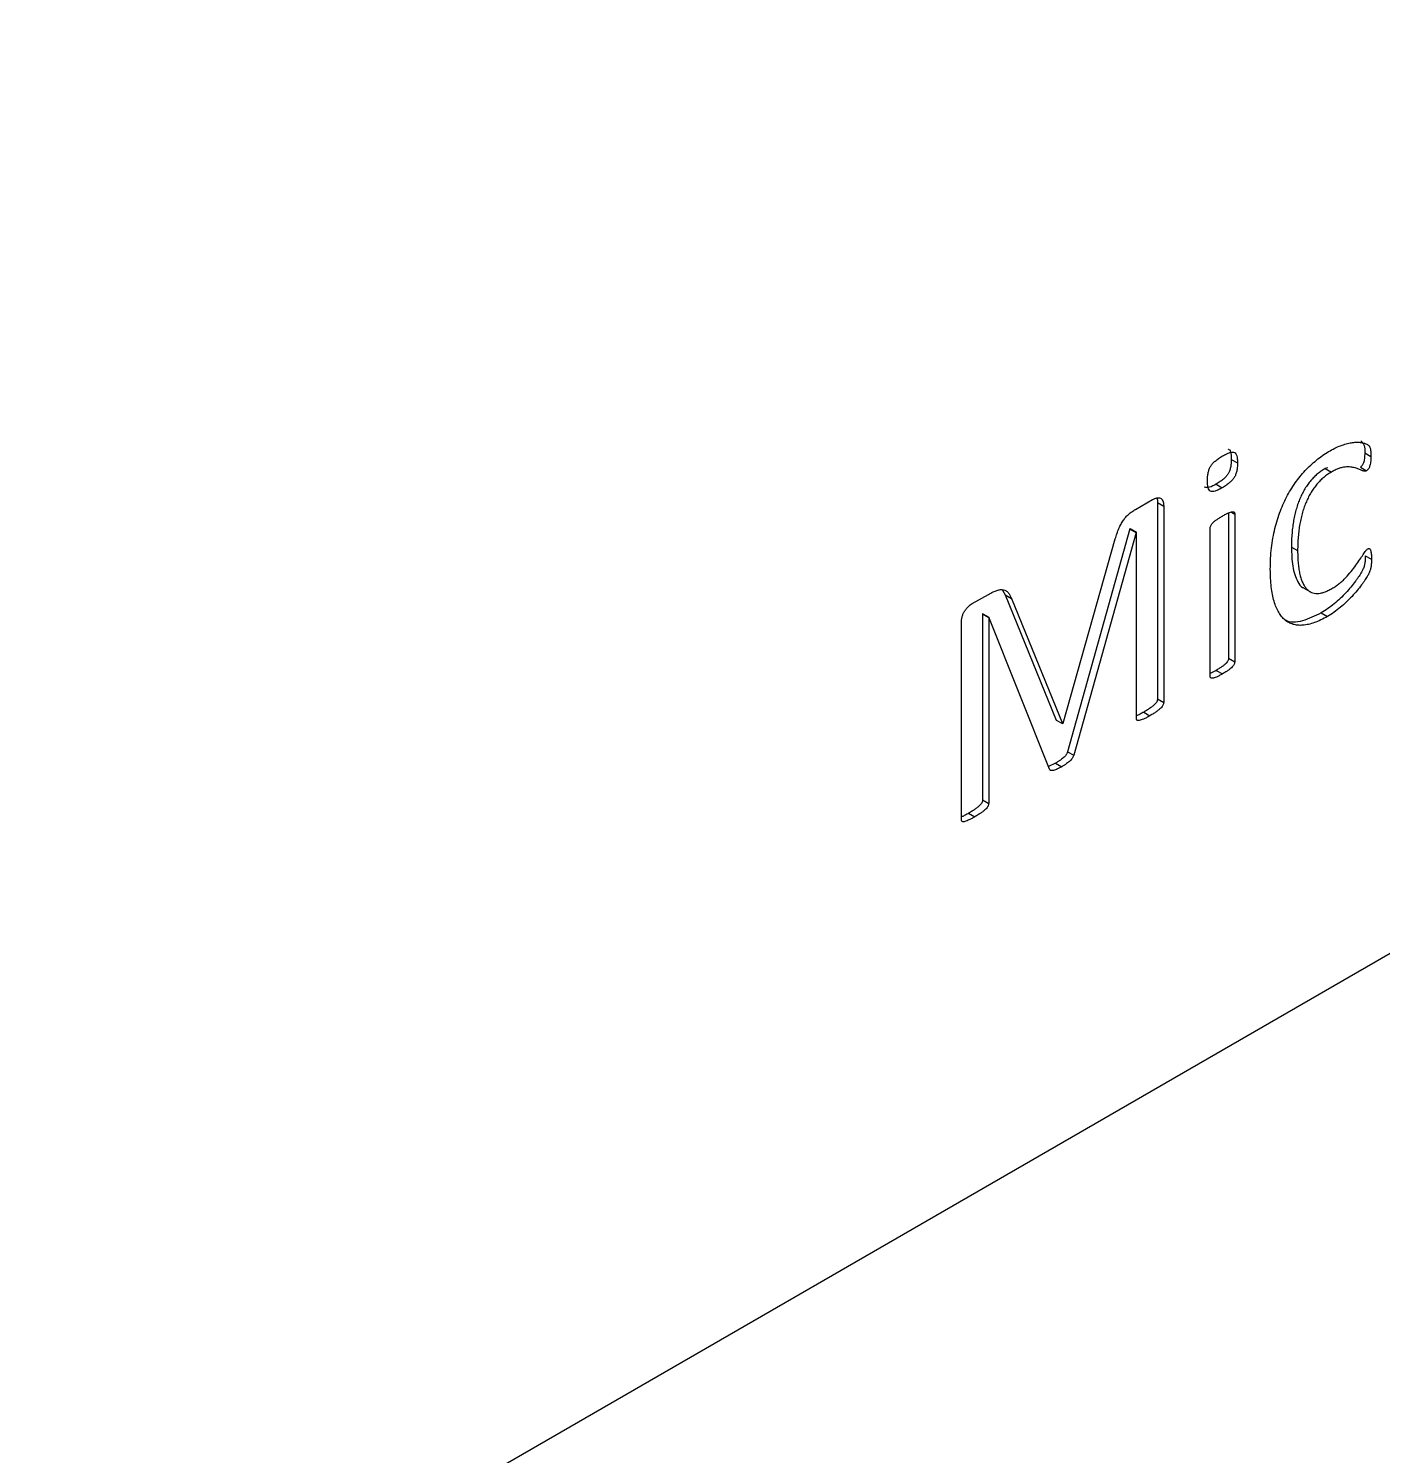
# Model space of a CAD drawing. Header units: millimetres. Extents: x 0 to 210, y 0 to 306.
# Drawn here: x 56.18 to 71.62, y 194.47 to 210.75 of the extents above; entities that cross this region are included whole.
import ezdxf

# ---------------------------------------------------------------- set-up
doc = ezdxf.new("R2010")
doc.units = ezdxf.units.MM

msp = doc.modelspace()

# ---------------------------------------------------------------- linework, layer by layer
at = {"color": 7, "linetype": 'Continuous', "lineweight": 25}
for p, q in [((89.99420713, 210.7508662), (39.43577486, 181.56410451)), ((69.89983175, 205.83425911), (69.97054242, 205.79343871)), ((71.42209356, 205.90925979), (71.49280424, 205.86843939)), ((71.00178237, 205.73985076), (70.9712155, 205.73058999)), ((70.9712155, 205.73058999), (71.04192618, 205.68976958)), ((71.37334999, 205.74659413), (71.44406067, 205.70577372)), ((69.72679206, 205.55255751), (69.79750274, 205.51173711)), ((68.80703331, 205.26416601), (68.99957043, 205.37531532)), ((69.05754279, 205.34351306), (69.05754279, 203.10102782)), ((69.05754279, 205.34351306), (69.12825346, 205.30269266)), ((69.12825346, 205.30269266), (69.12825346, 203.06020741)), ((69.86863586, 205.22365875), (69.86863586, 203.56701039)), ((69.90066908, 205.23375918), (69.93934654, 205.21143116)), ((69.93934654, 205.21143116), (69.93934654, 203.52618999)), ((68.74217186, 205.04268714), (68.03149055, 202.49913164)), ((68.81288254, 205.00186674), (68.10220123, 202.45831123)), ((68.74558391, 205.04465688), (68.74217186, 205.04268714)), ((68.74217186, 205.04268714), (68.81288254, 205.00186674)), ((68.74558391, 205.04465688), (68.81629459, 205.00383647)), ((68.81629459, 205.00383647), (68.81288254, 205.00186674)), ((68.81629459, 202.88011739), (68.81629459, 205.00383647)), ((69.65858355, 203.36410896), (69.65858355, 205.04935014)), ((67.98229204, 202.82475268), (68.57598877, 204.92702688)), ((70.58614127, 204.83453262), (70.65685195, 204.79371221)), ((71.42843023, 204.73595084), (71.49914091, 204.69513044)), ((67.29086601, 204.3437272), (67.31934694, 204.28885253)), ((70.71555528, 204.37308445), (70.80394363, 204.32205894)), ((66.94454135, 204.18897229), (67.12781719, 204.29477518)), ((67.31934694, 204.28885253), (67.90329495, 202.86078944)), ((67.31934694, 204.28885253), (67.39005761, 204.24803213)), ((67.39005761, 204.24803213), (67.97400563, 202.81996903)), ((67.06295574, 204.07329631), (67.06100599, 204.07217075)), ((67.06100599, 204.07217075), (67.06100599, 201.94845166)), ((67.06100599, 204.07217075), (67.13171667, 204.03135034)), ((67.06295574, 204.07329631), (67.13366641, 204.0324759)), ((67.13366641, 204.0324759), (67.13171667, 204.03135034)), ((67.13171667, 204.03135034), (67.13171667, 201.90763126)), ((67.82582517, 202.29876272), (67.13366641, 204.0324759)), ((70.92588398, 204.08334698), (70.99659466, 204.04252658)), ((66.8197578, 201.72754123), (66.8197578, 203.97002648)), ((69.86863586, 203.56701039), (69.93934654, 203.52618999)), ((69.72727949, 203.4274312), (69.65858355, 203.39262735)), ((69.72727949, 203.4274312), (69.79799017, 203.3866108)), ((69.05754279, 203.10102782), (69.12825346, 203.06020741)), ((68.90058848, 202.95019264), (68.97129916, 202.90937223)), ((67.90329495, 202.86078944), (67.97400563, 202.81996903)), ((67.97400563, 202.81996903), (67.98229204, 202.82475268)), ((68.03149055, 202.49913164), (68.10220123, 202.45831123)), ((67.89354624, 202.36883953), (67.81313158, 202.33055751)), ((67.89354624, 202.36883953), (67.96425692, 202.32801912)), ((67.06100599, 201.94845166), (67.13171667, 201.90763126)), ((66.90210194, 201.79649092), (66.97281262, 201.75567051))]:
    msp.add_line(p, q, dxfattribs=at)
for points, knots in [([(71.02779055, 205.93377627), (71.05073798, 205.94625698), (71.09619046, 205.97097781), (71.16270649, 205.9976208), (71.22567655, 206.01690393), (71.28361705, 206.02771977), (71.33613376, 206.03208124), (71.38082451, 206.02750049), (71.41749779, 206.02050068), (71.44355872, 206.00948056), (71.46087107, 205.99872791), (71.4720342, 205.98825045), (71.47991047, 205.97702755), (71.48482665, 205.96259183), (71.48890872, 205.94538534), (71.49112001, 205.92418589), (71.49262778, 205.89838684), (71.49274142, 205.87910213), (71.49280424, 205.86843939)], [0, 0, 0, 0, 0.1129613779, 0.2237451275, 0.3306824281, 0.4311366551, 0.5246492021, 0.6113917597, 0.686188445, 0.7412135638, 0.7808355794, 0.8088411468, 0.8317681826, 0.8580884297, 0.8860367845, 0.9174984041, 0.9543839147, 1, 1, 1, 1]), ([(71.37875913, 206.04628753), (71.39393724, 206.03116145), (71.42456415, 206.00063951), (71.42292193, 205.93989865), (71.42209356, 205.90925979)], [0, 0, 0, 0, 0.4955807481, 1, 1, 1, 1]), ([(69.62738766, 205.59196244), (69.62781312, 205.60838069), (69.62859598, 205.63859124), (69.63514809, 205.68322143), (69.64639255, 205.72263298), (69.66368584, 205.75806047), (69.687934, 205.78953218), (69.71890561, 205.81847655), (69.75711307, 205.84790088), (69.7851219, 205.86456042), (69.80042735, 205.87366404)], [0, 0, 0, 0, 0.15232316654, 0.28028369663, 0.38964167253, 0.48270415389, 0.57981112591, 0.69555823602, 0.83363749688, 1, 1, 1, 1]), ([(69.89983175, 205.83425911), (69.89940629, 205.81784087), (69.89862343, 205.78763031), (69.89207132, 205.74300013), (69.88082686, 205.70358858), (69.86353357, 205.66816109), (69.83928541, 205.63668938), (69.8083138, 205.60774501), (69.77010634, 205.57832067), (69.74209751, 205.56166113), (69.72679206, 205.55255751)], [0, 0, 0, 0, 0.1523231665, 0.2802836966, 0.3896416725, 0.4827041539, 0.5798111259, 0.695558236, 0.8336374969, 1, 1, 1, 1]), ([(69.80042735, 205.87366404), (69.81556723, 205.88213128), (69.84324759, 205.89761199), (69.88101449, 205.91212058), (69.91131795, 205.91837961), (69.93527369, 205.91546906), (69.95179561, 205.90001631), (69.96355579, 205.87504645), (69.96909987, 205.83787452), (69.9700338, 205.80910627), (69.97054242, 205.79343871)], [0, 0, 0, 0, 0.167476382, 0.306198342, 0.4222684329, 0.518586416, 0.6107482699, 0.7187127375, 0.8468072226, 1, 1, 1, 1]), ([(69.86500115, 205.94929734), (69.8672194, 205.94937141), (69.88746741, 205.95004755), (69.89648051, 205.89828341), (69.8987118, 205.85565531), (69.89983175, 205.83425911)], [0, 0, 0, 0, 0.0577409803, 0.5270547524, 1, 1, 1, 1]), ([(70.34489307, 204.58210131), (70.34554316, 204.62303032), (70.34679786, 204.7020256), (70.35651935, 204.82076942), (70.37277557, 204.93434399), (70.39586806, 205.04312316), (70.42444228, 205.14659221), (70.4586892, 205.24483747), (70.49730344, 205.33769869), (70.54085566, 205.42533189), (70.58948501, 205.50755355), (70.64190876, 205.58486802), (70.69819241, 205.65719063), (70.75867424, 205.72336549), (70.82210951, 205.78502734), (70.88850876, 205.84034335), (70.95730584, 205.89141889), (71.00403335, 205.91949952), (71.02779055, 205.93377627)], [0, 0, 0, 0, 0.0865850984, 0.1671140693, 0.242475046, 0.3123680729, 0.3784407597, 0.4407937809, 0.4996997327, 0.5563894576, 0.6116394815, 0.665894192, 0.7198328919, 0.773979506, 0.8289659719, 0.884851506, 0.9414562218, 1, 1, 1, 1]), ([(71.42209356, 205.90925979), (71.42187944, 205.89768279), (71.42148203, 205.87619668), (71.41936769, 205.84595984), (71.41518533, 205.81965858), (71.40743474, 205.79320733), (71.39527497, 205.76458964), (71.38010433, 205.75213793), (71.37334999, 205.74659413)], [0, 0, 0, 0, 0.2163337571, 0.4015004722, 0.5502871704, 0.6727153456, 0.8542849175, 1, 1, 1, 1]), ([(71.49280424, 205.86843939), (71.49259012, 205.85686239), (71.49219271, 205.83537627), (71.49007837, 205.80513943), (71.48589601, 205.77883818), (71.47814542, 205.75238693), (71.46598564, 205.72376923), (71.45081501, 205.71131752), (71.44406067, 205.70577372)], [0, 0, 0, 0, 0.2163337571, 0.4015004722, 0.5502871704, 0.6727153456, 0.8542849175, 1, 1, 1, 1]), ([(69.97054242, 205.79343871), (69.97011697, 205.77702046), (69.96933411, 205.74680991), (69.962782, 205.70217972), (69.95153754, 205.66276817), (69.93424425, 205.62734068), (69.90999609, 205.59586898), (69.87902448, 205.5669246), (69.84081702, 205.53750027), (69.81280819, 205.52084073), (69.79750274, 205.51173711)], [0, 0, 0, 0, 0.1523231665, 0.2802836966, 0.3896416725, 0.4827041539, 0.5798111259, 0.695558236, 0.8336374969, 1, 1, 1, 1]), ([(70.9712155, 205.73058999), (70.95607979, 205.72129149), (70.92662338, 205.7031952), (70.88385752, 205.67062174), (70.84384748, 205.63396599), (70.80663134, 205.59304884), (70.7716407, 205.5487069), (70.73987281, 205.500149), (70.7107845, 205.44797018), (70.68455419, 205.39215309), (70.66101924, 205.3328116), (70.64128093, 205.27043987), (70.62416036, 205.20504472), (70.60999184, 205.1364919), (70.59955956, 205.06510278), (70.5918264, 204.99054958), (70.58679132, 204.91286978), (70.58636195, 204.86112625), (70.58614127, 204.83453262)], [0, 0, 0, 0, 0.0575993618, 0.1120971268, 0.1643446624, 0.2158363635, 0.2671718371, 0.3190409887, 0.3719721932, 0.4276331249, 0.4858631976, 0.5470277204, 0.6113856611, 0.6799477283, 0.7529673115, 0.8302914759, 0.912778138, 1, 1, 1, 1]), ([(71.04192618, 205.68976958), (71.02679047, 205.68047109), (70.99733406, 205.6623748), (70.9545682, 205.62980133), (70.91455816, 205.59314558), (70.87734202, 205.55222843), (70.84235138, 205.50788649), (70.81058349, 205.45932859), (70.78149518, 205.40714977), (70.75526487, 205.35133269), (70.73172991, 205.2919912), (70.71199161, 205.22961947), (70.69487103, 205.16422431), (70.68070251, 205.09567149), (70.67027024, 205.02428238), (70.66253708, 204.94972917), (70.657502, 204.87204937), (70.65707263, 204.82030585), (70.65685195, 204.79371221)], [0, 0, 0, 0, 0.0575993618, 0.1120971268, 0.1643446624, 0.2158363635, 0.2671718371, 0.3190409887, 0.3719721932, 0.4276331249, 0.4858631976, 0.5470277204, 0.6113856611, 0.6799477283, 0.7529673115, 0.8302914759, 0.912778138, 1, 1, 1, 1]), ([(71.44406067, 205.70577372), (71.43995742, 205.70394473), (71.43112909, 205.70000958), (71.41774629, 205.69891096), (71.40404716, 205.70234118), (71.38319595, 205.71101042), (71.35372911, 205.72554369), (71.31097494, 205.73935428), (71.25929837, 205.74875333), (71.20913116, 205.74863881), (71.1639245, 205.74208433), (71.12601115, 205.73091287), (71.0849676, 205.7132582), (71.05656426, 205.69775789), (71.04192618, 205.68976958)], [0, 0, 0, 0, 0.02712184435, 0.05835383511, 0.09460257784, 0.13794513637, 0.23962913124, 0.35942229989, 0.49491299692, 0.64678111997, 0.72777912095, 0.81273932119, 0.90349246483, 1, 1, 1, 1]), ([(69.72679206, 205.55255751), (69.7009259, 205.53737526), (69.65232683, 205.50884984), (69.61121815, 205.51470254), (69.59198898, 205.51744022)], [0, 0, 0, 0, 0.5322357746, 1, 1, 1, 1]), ([(69.79750274, 205.51173711), (69.78235562, 205.50323984), (69.75466202, 205.48770423), (69.71702815, 205.47355443), (69.68653497, 205.466311), (69.66251957, 205.46935389), (69.64617203, 205.4852276), (69.63511973, 205.51098068), (69.62858635, 205.54728684), (69.62780997, 205.57622267), (69.62738766, 205.59196244)], [0, 0, 0, 0, 0.1673973129, 0.3060537793, 0.4214962216, 0.517768731, 0.6112980632, 0.7185050057, 0.8468795481, 1, 1, 1, 1]), ([(68.99957043, 205.37531532), (69.00821025, 205.37983752), (69.0251721, 205.38871557), (69.04959106, 205.39663227), (69.0719985, 205.39919348), (69.09082216, 205.39358247), (69.10702756, 205.38247376), (69.11832968, 205.36283548), (69.12763542, 205.33747558), (69.12803689, 205.31488102), (69.12825346, 205.30269266)], [0, 0, 0, 0, 0.1264250645, 0.2481998766, 0.3643873152, 0.4766619241, 0.5912311425, 0.7125404529, 0.8449333435, 1, 1, 1, 1]), ([(69.04989396, 205.39468785), (69.05052648, 205.39367005), (69.05816731, 205.38137502), (69.05784157, 205.36162664), (69.05754279, 205.34351306)], [0, 0, 0, 0, 0.0827814384, 1, 1, 1, 1]), ([(68.57598877, 204.92702688), (68.58251211, 204.9484066), (68.59479205, 204.98865309), (68.61669993, 205.04575398), (68.64069001, 205.09600188), (68.66744518, 205.13967995), (68.69700147, 205.17781732), (68.73010771, 205.21032463), (68.76709892, 205.23964805), (68.79318885, 205.25566612), (68.80703331, 205.26416601)], [0, 0, 0, 0, 0.1582992684, 0.2979922618, 0.4218036776, 0.5349197465, 0.6421379668, 0.7510817638, 0.8679130303, 1, 1, 1, 1]), ([(69.65858355, 205.04935014), (69.65888587, 205.05369164), (69.65949926, 205.06250051), (69.66399258, 205.07744463), (69.67317834, 205.09367485), (69.68759824, 205.11001836), (69.70681294, 205.12775937), (69.73175997, 205.14622855), (69.76268421, 205.16682717), (69.78547245, 205.18036652), (69.79799017, 205.18780376)], [0, 0, 0, 0, 0.0666296746, 0.1351910441, 0.2094885901, 0.3048098591, 0.427257762, 0.5792086501, 0.7688566482, 1, 1, 1, 1]), ([(69.79799017, 205.18780376), (69.81099798, 205.19512344), (69.83427844, 205.20822368), (69.86566575, 205.22346892), (69.89036728, 205.23393757), (69.90913569, 205.23770641), (69.9233844, 205.23799062), (69.9327604, 205.23250521), (69.93864291, 205.22392426), (69.93911717, 205.21550364), (69.93934654, 205.21143116)], [0, 0, 0, 0, 0.2382496856, 0.4264024938, 0.5771553972, 0.6929600845, 0.7875298382, 0.8633167442, 0.9338956355, 1, 1, 1, 1]), ([(70.58614127, 204.83453262), (70.58811904, 204.75997917), (70.59206952, 204.61106339), (70.64163527, 204.45986816), (70.69221868, 204.38156322), (70.72166953, 204.3715856), (70.72554969, 204.37027104)], [0, 0, 0, 0, 0.3886910166, 0.7763857111, 0.9705386759, 1, 1, 1, 1]), ([(70.65685195, 204.79371221), (70.6570887, 204.76738502), (70.65754935, 204.71615991), (70.66235389, 204.64428872), (70.67079958, 204.57949277), (70.6815568, 204.52102858), (70.69646799, 204.47010724), (70.71365433, 204.42542733), (70.73439973, 204.38792458), (70.75757284, 204.35673963), (70.78394583, 204.33245252), (70.81401203, 204.31685006), (70.84601156, 204.30635483), (70.8811861, 204.30361364), (70.91935106, 204.30825923), (70.95979646, 204.31841793), (71.00323189, 204.33636525), (71.03297217, 204.35233445), (71.04826285, 204.36054486)], [0, 0, 0, 0, 0.0877537003, 0.1707433276, 0.2480046376, 0.3209776974, 0.3889257854, 0.4533043638, 0.5134160181, 0.5709340583, 0.6254525481, 0.6782574944, 0.7292838077, 0.780838514, 0.8324870074, 0.8860779581, 0.9414280861, 1, 1, 1, 1]), ([(71.42843023, 204.73595084), (71.42837292, 204.7259678), (71.42826576, 204.70730338), (71.42658931, 204.68064619), (71.42511433, 204.65804532), (71.42149468, 204.63789914), (71.41694965, 204.61970913), (71.41126873, 204.60071046), (71.40051483, 204.57650405), (71.38741917, 204.55161897), (71.37262628, 204.52570456), (71.356886, 204.50174427), (71.33785023, 204.47389521), (71.30761718, 204.43116232), (71.26392909, 204.37586639), (71.20605737, 204.31049906), (71.1422961, 204.24655553), (71.07365583, 204.1859567), (71.00094038, 204.12893298), (70.95112633, 204.09867809), (70.92588398, 204.08334698)], [0, 0, 0, 0, 0.0394794879, 0.0738113862, 0.1022687574, 0.1259377098, 0.147134049, 0.1674757733, 0.1932966262, 0.2334448333, 0.2587229427, 0.2899053262, 0.3265504122, 0.368713496, 0.4609319327, 0.5592012041, 0.6624094029, 0.7718870957, 0.8844080111, 1, 1, 1, 1]), ([(71.49914091, 204.69513044), (71.49908359, 204.6851474), (71.49897644, 204.66648297), (71.49729999, 204.63982579), (71.49582501, 204.61722491), (71.49220536, 204.59707873), (71.48766033, 204.57888873), (71.48197941, 204.55989006), (71.47122551, 204.53568364), (71.45812985, 204.51079856), (71.44333696, 204.48488416), (71.42759668, 204.46092387), (71.4085609, 204.43307481), (71.37832786, 204.39034192), (71.33463976, 204.33504599), (71.27676805, 204.26967865), (71.21300678, 204.20573513), (71.14436651, 204.14513629), (71.07165106, 204.08811257), (71.02183701, 204.05785768), (70.99659466, 204.04252658)], [0, 0, 0, 0, 0.0394794879, 0.0738113862, 0.1022687574, 0.1259377098, 0.147134049, 0.1674757733, 0.1932966262, 0.2334448333, 0.2587229427, 0.2899053262, 0.3265504122, 0.368713496, 0.4609319327, 0.5592012041, 0.6624094029, 0.7718870957, 0.8844080111, 1, 1, 1, 1]), ([(71.04826285, 204.36054486), (71.06273858, 204.36936161), (71.09081847, 204.38646423), (71.13153556, 204.41605461), (71.1694087, 204.44871038), (71.21524652, 204.49450387), (71.26609579, 204.55382878), (71.32005137, 204.62386705), (71.36489025, 204.68899026), (71.39744161, 204.73825203), (71.41932455, 204.77167649), (71.43328094, 204.79025192), (71.44541061, 204.80407434), (71.45327927, 204.80992477), (71.456734, 204.8124934)], [0, 0, 0, 0, 0.09451727058, 0.18334365615, 0.2674847792, 0.34869894536, 0.50147523044, 0.63923570996, 0.76357635692, 0.86845738385, 0.91302868747, 0.94834317122, 0.9773201028, 1, 1, 1, 1]), ([(71.456734, 204.8124934), (71.46023402, 204.814298), (71.46721458, 204.81789714), (71.47642978, 204.81611467), (71.48415708, 204.80972908), (71.48948312, 204.79702387), (71.49464254, 204.78014901), (71.49689294, 204.75653867), (71.49912563, 204.72820066), (71.49913553, 204.70677046), (71.49914091, 204.69513044)], [0, 0, 0, 0, 0.0730847162, 0.145762272, 0.2264869795, 0.3282822099, 0.4536910776, 0.6066848535, 0.7863669308, 1, 1, 1, 1]), ([(70.99659466, 204.04252658), (70.97105667, 204.02856023), (70.92124994, 204.00132167), (70.84882941, 203.97069893), (70.78093788, 203.95087912), (70.71738703, 203.94042476), (70.65844763, 203.94035965), (70.60454865, 203.95042133), (70.55591722, 203.9709138), (70.51177523, 204.00007002), (70.47293947, 204.03974682), (70.43978627, 204.08956275), (70.40994571, 204.1471082), (70.38632019, 204.21544756), (70.36810944, 204.29352522), (70.35424155, 204.38043336), (70.34675029, 204.47756803), (70.34552357, 204.54661406), (70.34489307, 204.58210131)], [0, 0, 0, 0, 0.0656914086, 0.1281179191, 0.1875270729, 0.2453096172, 0.3013903829, 0.3565744768, 0.4111168456, 0.4664274435, 0.5226979396, 0.5812852685, 0.6418940224, 0.7058714466, 0.7733925745, 0.8445854566, 0.9201223596, 1, 1, 1, 1]), ([(67.12781719, 204.29477518), (67.14556042, 204.30457611), (67.17862193, 204.32283849), (67.22518153, 204.34119092), (67.26584693, 204.35054373), (67.30065243, 204.3485426), (67.33079314, 204.33836434), (67.35431229, 204.31589896), (67.37451732, 204.28601738), (67.38471881, 204.26108182), (67.39005761, 204.24803213)], [0, 0, 0, 0, 0.1559391475, 0.2905660733, 0.4135046205, 0.527333852, 0.6380431329, 0.7489735746, 0.8686286778, 1, 1, 1, 1]), ([(66.8197578, 203.97002648), (66.82013539, 203.98250939), (66.82084317, 204.00590828), (66.82834237, 204.04178653), (66.83989388, 204.07529196), (66.85780574, 204.10520644), (66.87764738, 204.13164748), (66.89901385, 204.15505891), (66.92153465, 204.17421842), (66.93687932, 204.18405874), (66.94454135, 204.18897229)], [0, 0, 0, 0, 0.1577477648, 0.2956941833, 0.4191009362, 0.5388719682, 0.6576612537, 0.7714147846, 0.8858610805, 1, 1, 1, 1]), ([(70.92588398, 204.08334698), (70.85414774, 204.04854097), (70.7108825, 203.9790295), (70.55056649, 203.96505456), (70.49548809, 204.01657494), (70.48436019, 204.02698398)], [0, 0, 0, 0, 0.4445291924, 0.8877740583, 1, 1, 1, 1]), ([(69.86863586, 203.56701039), (69.86844531, 203.5623175), (69.86806801, 203.5530249), (69.86219798, 203.537296), (69.85245523, 203.52143361), (69.83855244, 203.50516156), (69.81947588, 203.48827778), (69.79507273, 203.4688959), (69.76351555, 203.44926305), (69.74027273, 203.43525949), (69.72727949, 203.4274312)], [0, 0, 0, 0, 0.0717766288, 0.1421281157, 0.2156023993, 0.3098674502, 0.4244182847, 0.5751827965, 0.7625179524, 1, 1, 1, 1]), ([(69.93934654, 203.52618999), (69.93915599, 203.5214971), (69.93877868, 203.5122045), (69.93290866, 203.4964756), (69.92316591, 203.4806132), (69.90926312, 203.46434116), (69.89018655, 203.44745737), (69.86578341, 203.4280755), (69.83422622, 203.40844265), (69.81098341, 203.39443909), (69.79799017, 203.3866108)], [0, 0, 0, 0, 0.0717766288, 0.1421281157, 0.2156023993, 0.3098674502, 0.4244182847, 0.5751827965, 0.7625179524, 1, 1, 1, 1]), ([(69.79799017, 203.3866108), (69.78548594, 203.37973302), (69.76273382, 203.36721855), (69.73164485, 203.35058267), (69.70698759, 203.34191484), (69.68747315, 203.33610391), (69.67339963, 203.33629117), (69.66385682, 203.34107706), (69.65938979, 203.35120603), (69.65885735, 203.3597271), (69.65858355, 203.36410896)], [0, 0, 0, 0, 0.2303970038, 0.4192195353, 0.5711810645, 0.6923876535, 0.7874011359, 0.859313501, 0.9276534899, 1, 1, 1, 1]), ([(69.05754279, 203.10102782), (69.05717796, 203.09604429), (69.05645202, 203.08612804), (69.05008214, 203.06925384), (69.03887775, 203.05217611), (69.02261858, 203.0351954), (69.00106662, 203.01794568), (68.97424864, 202.99616407), (68.93994981, 202.97342605), (68.91472466, 202.95853666), (68.90058848, 202.95019264)], [0, 0, 0, 0, 0.0687425519, 0.1367844559, 0.2118822799, 0.3067190055, 0.4265868112, 0.5783692919, 0.7637180131, 1, 1, 1, 1]), ([(69.12825346, 203.06020741), (69.12788864, 203.05522389), (69.1271627, 203.04530763), (69.12079282, 203.02843343), (69.10958843, 203.0113557), (69.09332926, 202.99437499), (69.07177729, 202.97712528), (69.04495932, 202.95534366), (69.01066049, 202.93260565), (68.98543534, 202.91771625), (68.97129916, 202.90937223)], [0, 0, 0, 0, 0.0687425519, 0.1367844559, 0.2118822799, 0.3067190055, 0.4265868112, 0.5783692919, 0.7637180131, 1, 1, 1, 1]), ([(68.90058848, 202.95019264), (68.88726625, 202.94272059), (68.86253307, 202.92884847), (68.83288718, 202.91416007), (68.81682372, 202.90810074), (68.81200384, 202.90635162)], [0, 0, 0, 0, 0.22478442207, 0.41731991215, 0.5, 0.5, 0.5, 0.5]), ([(68.97129916, 202.90937223), (68.95797692, 202.90190018), (68.93324375, 202.88802806), (68.89925692, 202.8711889), (68.87197426, 202.86177307), (68.85032584, 202.85393558), (68.83442885, 202.85270049), (68.82316242, 202.85645044), (68.81750171, 202.86670926), (68.81670082, 202.87560517), (68.81629459, 202.88011739)], [0, 0, 0, 0, 0.2247844221, 0.4173199121, 0.5732132212, 0.6941975554, 0.7874134343, 0.8632107694, 0.9306171342, 1, 1, 1, 1]), ([(68.03149055, 202.49913164), (68.02968483, 202.49403855), (68.02597572, 202.48357688), (68.01741446, 202.46792399), (68.00593418, 202.45146972), (67.99041303, 202.43587532), (67.9713649, 202.41999299), (67.94905457, 202.40318765), (67.92266254, 202.38576859), (67.90378564, 202.37479301), (67.89354624, 202.36883953)], [0, 0, 0, 0, 0.0772335394, 0.1586448382, 0.2455096464, 0.3558027167, 0.4805017041, 0.6290805413, 0.7988021858, 1, 1, 1, 1]), ([(68.10220123, 202.45831123), (68.10039551, 202.45321814), (68.0966864, 202.44275648), (68.08812514, 202.42710358), (68.07664486, 202.41064931), (68.0611237, 202.39505491), (68.04207558, 202.37917259), (68.01976525, 202.36236725), (67.99337322, 202.34494819), (67.97449631, 202.3339726), (67.96425692, 202.32801912)], [0, 0, 0, 0, 0.0772335394, 0.1586448382, 0.2455096464, 0.3558027167, 0.4805017041, 0.6290805413, 0.7988021858, 1, 1, 1, 1]), ([(67.96425692, 202.32801912), (67.95353373, 202.32213359), (67.93369309, 202.31124386), (67.90610424, 202.29710664), (67.88310198, 202.28831204), (67.86437507, 202.28343311), (67.84976035, 202.28266565), (67.8380211, 202.2838079), (67.83049044, 202.29021724), (67.82733434, 202.29599834), (67.82582517, 202.29876272)], [0, 0, 0, 0, 0.210589193, 0.3896439816, 0.5416961275, 0.6678643564, 0.7692213039, 0.8567959737, 0.931523225, 1, 1, 1, 1]), ([(67.06100599, 201.94845166), (67.06064115, 201.9434682), (67.05991518, 201.93355206), (67.05354552, 201.91667692), (67.04234015, 201.89960349), (67.02593772, 201.88244496), (67.00403218, 201.86512221), (66.97657654, 201.84288574), (66.94178435, 201.81995727), (66.9162372, 201.80484986), (66.90210194, 201.79649092)], [0, 0, 0, 0, 0.0680128967, 0.1353325822, 0.2096332941, 0.3034633926, 0.4246769351, 0.5774921208, 0.7662259852, 1, 1, 1, 1]), ([(67.13171667, 201.90763126), (67.13135183, 201.90264779), (67.13062586, 201.89273166), (67.1242562, 201.87585651), (67.11305082, 201.85878309), (67.0966484, 201.84162456), (67.07474285, 201.8243018), (67.04728722, 201.80206534), (67.01249503, 201.77913687), (66.98694788, 201.76402946), (66.97281262, 201.75567051)], [0, 0, 0, 0, 0.0680128967, 0.1353325822, 0.2096332941, 0.3034633926, 0.4246769351, 0.5774921208, 0.7662259852, 1, 1, 1, 1]), ([(66.90210194, 201.79649092), (66.88845546, 201.78882219), (66.86356025, 201.77483217), (66.83408718, 201.7602304), (66.81853231, 201.75442388), (66.81405206, 201.75281181)], [0, 0, 0, 0, 0.23166713746, 0.42262913158, 0.5, 0.5, 0.5, 0.5]), ([(66.97281262, 201.75567051), (66.95916614, 201.74800178), (66.93427093, 201.73401177), (66.9002732, 201.71716836), (66.87334323, 201.70807696), (66.85196078, 201.70019014), (66.83638442, 201.69924651), (66.82557398, 201.70332391), (66.82047477, 201.71394356), (66.82000004, 201.72294705), (66.8197578, 201.72754123)], [0, 0, 0, 0, 0.2316671375, 0.4226291316, 0.5767591012, 0.698480799, 0.7897590603, 0.8639466677, 0.9305764671, 1, 1, 1, 1])]:
    msp.add_open_spline(points, degree=3, knots=knots, dxfattribs=at)

doc.saveas('drawing.dxf')
